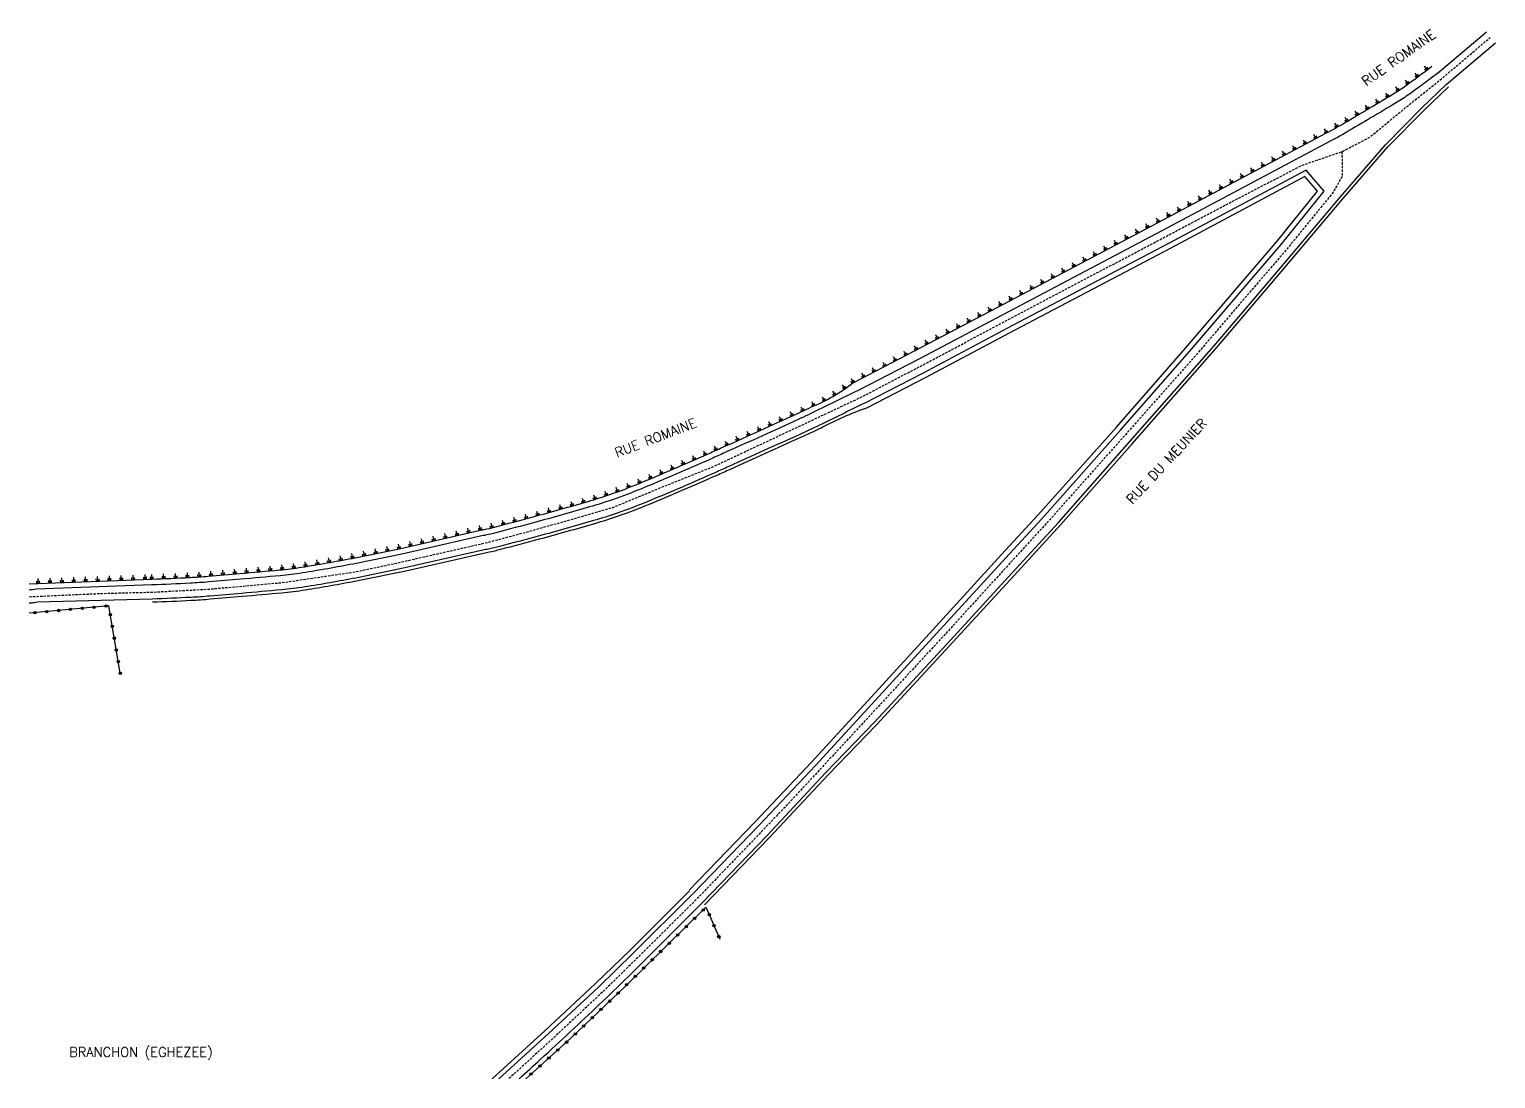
# Model space of a CAD drawing. Header units: millimetres. Extents: x 193000 to 194000, y 147000 to 148000.
# Drawn here: x 193000 to 193308.3, y 147000 to 147220.7 of the extents above; entities that cross this region are included whole.
import ezdxf
from ezdxf.enums import TextEntityAlignment as Align

# ---------------------------------------------------------------- set-up
doc = ezdxf.new("R2010")
doc.units = ezdxf.units.MM
doc.linetypes.add('DASHED', pattern=[0.75, 0.5, -0.25])
doc.layers.get('0').update_dxf_attribs({"linetype": 'CONTINUOUS'})
for name, color, linetype in [('W0001', 6, 'DASHED'), ('W0008', 7, 'CONTINUOUS'), ('W0211', 2, 'CONTINUOUS'), ('W0322', 7, 'CONTINUOUS'), ('W0330', 7, 'CONTINUOUS'), ('W0980', 7, 'CONTINUOUS'), ('W0989', 7, 'CONTINUOUS')]:
    doc.layers.add(name, color=color, linetype=linetype)
doc.styles.get("Standard").update_dxf_attribs({"font": 'romans.shx', "width": 0.85})

# ---------------------------------------------------------------- blocks, each defined once
blk = doc.blocks.new('t211o')
at = {"color": 0, "linetype": 'Continuous'}
for p, q in [((-0.29, 0.5), (-0.29, 0)), ((0, 1), (0, 0)), ((0.29, 0.5), (0.29, 0))]:
    blk.add_line(p, q, dxfattribs=at)
blk = doc.blocks.new('t322o')
at = {"color": 0, "linetype": 'Continuous'}
for radius in [0.25, 0.15]:
    blk.add_circle((0, 0), radius, dxfattribs=at)

msp = doc.modelspace()

# ---------------------------------------------------------------- linework, layer by layer
at = {"layer": 'W0001', "flags": 128}
for points in [[(193000, 147101.35), (193001.49, 147101.44), (193015.38, 147102.07), (193026.03, 147102.34), (193037.82, 147102.97), (193053.14, 147104.34), (193068.54, 147106.61), (193077.26, 147108.45), (193096.49, 147112.83), (193106.49, 147115.5), (193122.72, 147120.16), (193132.95, 147124.4), (193143.93, 147128.79), (193174.6, 147143.2), (193187.47, 147149.91), (193203.04, 147158.18), (193253.49, 147184.82), (193267.69, 147192.16), (193275.96, 147194.98), (193281.82, 147198.03), (193289.43, 147204.31), (193296.91, 147210.32), (193307.15, 147218.99)], [(193275.96, 147194.98), (193276.04, 147189.84), (193274.13, 147186.43), (193264.18, 147174.24), (193255.81, 147164.52), (193245.3, 147152.19), (193230.44, 147135.44), (193214.43, 147117.44), (193206.14, 147108.39), (193192.32, 147093.24), (193176.57, 147076.19), (193158.75, 147056.99), (193154.3, 147052.35), (193140.49, 147037.95), (193127.83, 147025.4), (193120.71, 147018.4), (193110.23, 147008.61), (193100.83, 147000)]]:
    msp.add_lwpolyline(points, dxfattribs=at)
at = {"layer": 'W0008', "flags": 128}
for points in [[(193103.01, 147000, 0.001611), (193107.48, 147004.07, 0.002293), (193113.78, 147009.9, 0.002214), (193119.82, 147015.59, 0.002214), (193125.81, 147021.34), (193141.48, 147037.01), (193155.09, 147051.12), (193167.49, 147064.37), (193177.6, 147074.88), (193193.66, 147092.22), (193207.35, 147107.13), (193216.37, 147116.99), (193231.34, 147133.98), (193249.11, 147154.15), (193261.93, 147169.19), (193275.67, 147185.46), (193285.1, 147196.42), (193292.78, 147204.18), (193297.91, 147209.11), (193308.28, 147217.86)], [(193296.03, 147211.44, -0.009253), (193290.17, 147207.09, -0.020445), (193287.41, 147205.28, -0.001792), (193276.82, 147199, -0.008612), (193274.59, 147197.74, -0.012914), (193274.15, 147197.52, 0.010771), (193273.62, 147197.25), (193238.07, 147178.35), (193205.86, 147161.31), (193186.98, 147151.36), (193174.08, 147144.69, -0.00297), (193164.85, 147140.15, -0.006526), (193160.61, 147138.16, -0.000265), (193145.81, 147131.47, -0.001421), (193143.04, 147130.23, -0.006466), (193128.71, 147124.09, -0.015408), (193122.59, 147121.77, -0.011547), (193117.8, 147120.25, -0.004826), (193106.22, 147116.98, -0.002845), (193098.11, 147114.83, -0.010413), (193095.88, 147114.3, -0.031275), (193095.63, 147114.26, 0.034159), (193095.41, 147114.23), (193078.35, 147110.34), (193068.72, 147108.36), (193068.08, 147108.24, -0.007557), (193057.44, 147106.37, -0.017184), (193052.73, 147105.79, -0.0006), (193044.43, 147105.05, -0.00074), (193037.71, 147104.47, -0.008265), (193033.82, 147104.21, -0.003984), (193025.76, 147103.85), (193001.48, 147102.95), (193000.66, 147102.85, -0.002137), (193000, 147102.77)], [(193175.42, 147142.01, -0.00297), (193166.15, 147137.46, -0.006526), (193161.84, 147135.44, -0.000265), (193147.04, 147128.75, -0.001421), (193144.26, 147127.5, -0.006466), (193129.86, 147121.32, -0.015408), (193123.56, 147118.94, -0.011547), (193118.64, 147117.38, -0.004826), (193107.01, 147114.1, -0.002845), (193098.86, 147111.94, -0.010413), (193096.51, 147111.38, -0.02628), (193095.99, 147111.29), (193078.98, 147107.42), (193069.3, 147105.43), (193068.64, 147105.3, -0.007557), (193057.91, 147103.42, -0.017184), (193053, 147102.81, -0.0006), (193044.69, 147102.07, -0.00074), (193037.96, 147101.49, -0.008265), (193033.98, 147101.22, -0.003984), (193025.86, 147100.87), (193001.7, 147100.19), (193001, 147100.1, -0.003126), (193000, 147099.99)]]:
    msp.add_lwpolyline(points, format="xyb", dxfattribs=at)
for points in [[(193295.98, 147211.4), (193306.35, 147220.15)], [(193139.51, 147038.87), (193153.36, 147053.27), (193165.26, 147065.84), (193175.51, 147077.04), (193190.71, 147093.66), (193205.22, 147109.49), (193212.84, 147117.78), (193229.35, 147136.31), (193243.91, 147152.91), (193263.18, 147175.45), (193272.25, 147186.65), (193268.41, 147191.11), (193239.49, 147175.64), (193206.67, 147158.4), (193187.81, 147148.33), (193175.5, 147141.99)], [(193139.44, 147038.83), (193126.9, 147026.3), (193119.71, 147019.34), (193109.07, 147009.41), (193098.74, 147000)]]:
    msp.add_lwpolyline(points, dxfattribs=at)
at = {"layer": 'W0211', "flags": 128}
for points in [[(193173.21, 147146.38), (193186.1, 147153.06), (193204.97, 147162.99), (193237.18, 147180.03), (193272.73, 147198.94, -0.010771), (193273.33, 147199.24, 0.012914), (193273.68, 147199.42, 0.008612), (193275.85, 147200.64, 0.001792), (193286.43, 147206.92, 0.020445), (193289.06, 147208.64, 0.009253), (193294.87, 147212.95)], [(193025.71, 147105.07, 0.003984), (193033.76, 147105.42, 0.008265), (193037.6, 147105.68, 0.00074), (193044.33, 147106.26, 0.0006), (193052.62, 147107, 0.017184), (193057.25, 147107.58, 0.007557), (193067.85, 147109.44), (193068.48, 147109.56), (193078.09, 147111.54), (193095.14, 147115.42, -0.034159), (193095.53, 147115.48, 0.031275), (193095.62, 147115.49, 0.010413), (193097.8, 147116.01, 0.002845), (193105.9, 147118.16, 0.004826), (193117.46, 147121.42, 0.011547), (193122.2, 147122.92, 0.015408), (193128.25, 147125.21, 0.006466), (193142.55, 147131.35, 0.001421), (193145.31, 147132.58, 0.000265), (193160.1, 147139.27, 0.006526), (193164.32, 147141.24, 0.069802), (193173.23, 147146.4, -0.003984)]]:
    msp.add_lwpolyline(points, format="xyb", dxfattribs=at)
msp.add_lwpolyline([(193000, 147104.1), (193025.83, 147105.08)], dxfattribs=at)
at = {"layer": 'W0322', "flags": 128}
for points in [[(193019.12, 147085.26), (193016.7, 147099.44), (193000, 147097.91)], [(193104.4, 147000), (193113.84, 147008.49), (193125.33, 147019.49), (193142.26, 147036.04), (193143.19, 147033.93), (193145.2, 147029.35)]]:
    msp.add_lwpolyline(points, dxfattribs=at)
at = {"layer": 'W0330', "flags": 128}
for points in [[(193141.95, 147036.56), (193155.56, 147050.67), (193167.96, 147063.93), (193178.08, 147074.43), (193194.14, 147091.78), (193207.83, 147106.69), (193216.85, 147116.55), (193231.83, 147133.55), (193249.6, 147153.73), (193262.42, 147168.77), (193276.17, 147185.03), (193285.58, 147195.98), (193293.23, 147203.72), (193298.36, 147208.64)], [(193138.76, 147039.51), (193126.23, 147026.99), (193119.06, 147020.03), (193108.42, 147010.11), (193097.33, 147000)]]:
    msp.add_lwpolyline(points, dxfattribs=at)
msp.add_lwpolyline([(193138.73, 147039.62), (193152.58, 147054.02), (193164.47, 147066.58), (193174.72, 147077.77), (193189.92, 147094.39), (193204.42, 147110.22), (193212.04, 147118.5), (193228.54, 147137.03), (193243.09, 147153.61), (193262.35, 147176.14), (193270.84, 147186.63), (193268.15, 147189.75), (193240, 147174.69), (193207.18, 147157.45), (193188.31, 147147.38), (193176, 147141.03, 0.040312), (193166.45, 147136.85, -0.006526), (193162.12, 147134.82, -0.000265), (193147.32, 147128.13, -0.001421), (193144.53, 147126.88, -0.006466), (193130.12, 147120.7, -0.015408), (193123.78, 147118.3, -0.011547), (193118.83, 147116.73, -0.004826), (193107.18, 147113.44, -0.002845), (193099.03, 147111.28, -0.010413), (193096.65, 147110.71, -0.024464), (193096.11, 147110.62), (193079.13, 147106.76), (193069.43, 147104.77), (193068.77, 147104.64, -0.007557), (193058.02, 147102.75, -0.017184), (193053.06, 147102.13, -0.0006), (193044.75, 147101.4, -0.00074), (193038.02, 147100.82, -0.008265), (193034.01, 147100.54, -0.003984), (193025.89, 147100.19)], format="xyb", dxfattribs=at)

# ---------------------------------------------------------------- block references
at = {"layer": 'W0211'}
for p, rotation in [((193291.85, 147210.67), 36.5696187162221), ((193293.85, 147212.17), 37.30278780838694), ((193287.78, 147207.76), 33.2484805828632), ((193289.83, 147209.19), 35.83644962405721), ((193283.5, 147205.17), 30.76015238789622), ((193285.65, 147206.45), 30.84365327476676), ((193279.2, 147202.62), 30.59315061415508), ((193281.36, 147203.9), 30.67665150102566), ((193272.69, 147198.91), 27.99840189268372), ((193274.89, 147200.09), 29.58841496856496), ((193277.05, 147201.35), 30.50964972728453), ((193266.07, 147195.39), 27.99840189268372), ((193268.27, 147196.57), 27.99840189268372), ((193270.48, 147197.74), 27.99840189268372), ((193261.65, 147193.05), 27.99840189268372), ((193263.86, 147194.22), 27.99840189268372), ((193255.03, 147189.52), 27.99840189268372), ((193257.24, 147190.7), 27.99840189268372), ((193259.44, 147191.87), 27.99840189268372), ((193248.41, 147186), 27.99840189268372), ((193250.61, 147187.18), 27.99840189268372), ((193252.82, 147188.35), 27.99840189268372), ((193243.99, 147183.66), 27.99840189268372), ((193246.2, 147184.83), 27.99840189268372), ((193237.37, 147180.14), 27.99840189268372), ((193239.58, 147181.31), 27.99840189268372), ((193241.78, 147182.48), 27.99840189268372), ((193232.95, 147177.8), 27.88403358144721), ((193235.16, 147178.97), 27.88403358144721), ((193226.32, 147174.29), 27.88403358144721), ((193228.53, 147175.46), 27.88403358144721), ((193230.74, 147176.63), 27.88403358144721), ((193219.69, 147170.78), 27.88403358144721), ((193221.9, 147171.95), 27.88403358144721), ((193224.11, 147173.12), 27.88403358144721), ((193215.27, 147168.44), 27.88403358144721), ((193217.48, 147169.61), 27.88403358144721), ((193208.64, 147164.94), 27.88403358144721), ((193210.85, 147166.1), 27.88403358144721), ((193213.06, 147167.27), 27.88403358144721), ((193202.01, 147161.43), 27.76433411729571), ((193204.22, 147162.6), 27.76433411729571), ((193206.43, 147163.77), 27.88403358144721), ((193197.59, 147159.11), 27.76433411729571), ((193199.8, 147160.27), 27.76433411729571), ((193190.95, 147155.61), 27.76433411729571), ((193193.16, 147156.78), 27.76433411729571), ((193195.37, 147157.94), 27.76433411729571), ((193184.31, 147152.13), 27.3751585718975), ((193186.52, 147153.28), 27.76433411729571), ((193188.74, 147154.45), 27.76433411729571), ((193179.87, 147149.83), 27.3751585718975), ((193182.09, 147150.98), 27.3751585718975), ((193173.21, 147146.38), 27.3751585718975), ((193175.43, 147147.53), 27.3751585718975), ((193177.65, 147148.68), 27.3751585718975), ((193169.34, 147143.74), 30.72290369147346), ((193171.45, 147145.09), 34.58692447782995), ((193162.62, 147140.43), 25.23926327645885), ((193164.89, 147141.48), 22.99486211876045), ((193167.15, 147142.53), 26.858882905117), ((193155.79, 147137.32), 24.33111403453565), ((193158.07, 147138.35), 24.34045800091902), ((193160.35, 147139.38), 24.4354285694335), ((193148.96, 147134.23), 24.30308213538564), ((193151.24, 147135.26), 24.31242610176901), ((193153.52, 147136.29), 24.32177006815233), ((193142.12, 147131.16), 23.91768513185357), ((193144.4, 147132.18), 24.18127383873799), ((193146.68, 147133.2), 24.29373816900233), ((193135.24, 147128.16), 23.2034633588636), ((193137.54, 147129.15), 23.44153728319357), ((193139.83, 147130.15), 23.67961120752355), ((193126.01, 147124.32), 21.166060382832), ((193128.33, 147125.25), 22.48924158587367), ((193130.64, 147126.21), 22.72731551020365), ((193132.94, 147127.18), 22.96538943453363), ((193118.93, 147121.86), 17.1201996554522), ((193121.31, 147122.62), 18.45045605193262), ((193123.67, 147123.44), 19.80189591524385), ((193106.91, 147118.43), 15.29330960055343), ((193109.32, 147119.1), 15.52362292828305), ((193111.72, 147119.77), 15.75393625601267), ((193114.13, 147120.45), 15.9842495837423), ((193116.53, 147121.15), 16.21456291147192), ((193094.8, 147115.34), 12.81916924576541), ((193097.24, 147115.87), 13.92969307512919), ((193099.66, 147116.49), 14.69477851215102), ((193102.08, 147117.13), 14.88932143022539), ((193104.49, 147117.78), 15.08386434829976), ((193080.17, 147112.01), 12.81916924576541), ((193082.61, 147112.56), 12.81916924576541), ((193085.05, 147113.12), 12.81916924576541), ((193087.49, 147113.67), 12.81916924576541), ((193089.92, 147114.23), 12.81916924576541), ((193092.36, 147114.78), 12.81916924576541), ((193065.48, 147108.99), 10.42798808582492), ((193067.94, 147109.45), 10.81571138744214), ((193070.39, 147109.95), 11.62804759968924), ((193072.84, 147110.45), 11.62804759968924), ((193075.29, 147110.96), 11.62804759968924), ((193077.73, 147111.46), 11.62804759968924), ((193040.69, 147105.95), 4.916472703321724), ((193043.18, 147106.16), 4.979328534098396), ((193045.67, 147106.38), 5.030565210348948), ((193048.16, 147106.6), 5.0718429504923), ((193050.65, 147106.82), 5.113120690635653), ((193053.14, 147107.05), 5.584148692440188), ((193055.62, 147107.34), 7.693517383640892), ((193058.09, 147107.71), 9.220888615975545), ((193060.56, 147108.12), 9.623255105925304), ((193063.02, 147108.55), 10.02562159587511), ((193001.82, 147104.17), 2.174903669393154), ((193004.32, 147104.26), 2.174903669393154), ((193006.82, 147104.35), 2.174903669393154), ((193009.31, 147104.45), 2.174903669393154), ((193011.81, 147104.54), 2.174903669393154), ((193014.31, 147104.64), 2.174903669393154), ((193016.81, 147104.73), 2.174903669393154), ((193019.31, 147104.83), 2.174903669393154), ((193021.8, 147104.92), 2.174903669393154), ((193024.3, 147105.02), 2.174903669393154), ((193025.71, 147105.07), 2.031342724834484), ((193028.21, 147105.17), 2.314742820977044), ((193030.71, 147105.27), 2.598142917119607), ((193033.21, 147105.39), 2.881543013262118), ((193035.7, 147105.54), 3.901032197208279), ((193038.19, 147105.73), 4.853616872545103)]:
    msp.add_blockref('t211o', p, dxfattribs=dict(at, rotation=rotation))
at = {"layer": 'W0322'}
for p, rotation in [((193001.16, 147098.01), 185.2490418490065), ((193003.65, 147098.24), 185.2490418490065), ((193006.14, 147098.47), 185.2490418490065), ((193008.63, 147098.7), 185.2490418490065), ((193011.12, 147098.93), 185.2490418490065), ((193013.61, 147099.16), 185.2490418490065), ((193016.1, 147099.39), 185.2490418490065), ((193017.02, 147097.58), 99.6703822606068), ((193017.44, 147095.12), 99.6703822606068), ((193017.86, 147092.65), 99.6703822606068), ((193018.28, 147090.19), 99.6703822606068), ((193018.7, 147087.72), 99.6703822606068), ((193019.12, 147085.26), 99.6703822606068), ((193139.9, 147033.74), 44.33722412788187), ((193141.69, 147035.48), 44.33722412788187), ((193142.95, 147034.48), 293.7261882222197), ((193136.33, 147030.24), 44.33722412788187), ((193138.12, 147031.99), 44.33722412788187), ((193143.95, 147032.19), 293.7261882219291), ((193144.96, 147029.9), 293.7261882219291), ((193132.75, 147026.75), 44.33722412788187), ((193134.54, 147028.49), 44.33722412788187), ((193129.18, 147023.25), 44.33722412788187), ((193130.96, 147025), 44.33722412788187), ((193127.39, 147021.51), 44.33722412788187), ((193123.8, 147018.03), 43.76576531075882), ((193125.6, 147019.76), 44.33722412788187), ((193120.19, 147014.57), 43.76576531075882), ((193121.99, 147016.3), 43.76576531075882), ((193116.57, 147011.11), 43.76576531075882), ((193118.38, 147012.84), 43.76576531075882), ((193114.77, 147009.38), 43.76576531075882), ((193111.08, 147006.01), 41.94978047005716), ((193112.94, 147007.68), 41.94978047005716), ((193107.36, 147002.67), 41.94978047005716), ((193109.22, 147004.34), 41.94978047005716), ((193105.5, 147000.99), 41.94978047005716)]:
    msp.add_blockref('t322o', p, dxfattribs=dict(at, rotation=rotation))

# ---------------------------------------------------------------- texts
at = {"layer": 'W0980'}
msp.add_text('BRANCHON (EGHEZEE)', height=2, dxfattribs=at).set_placement((193023.47, 147005.46), align=Align.MIDDLE)
at = {"layer": 'W0989'}
for s, rotation, p in [('RUE ROMAINE', 35.2238, (193287.88, 147214.75)), ('RUE ROMAINE', 20.9901, (193131.68, 147134.81)), ('RUE DU MEUNIER', 47.0425, (193239.09, 147129.89))]:
    msp.add_text(s, height=2, rotation=rotation, dxfattribs=at).set_placement(p, align=Align.MIDDLE)

doc.saveas('drawing.dxf')
